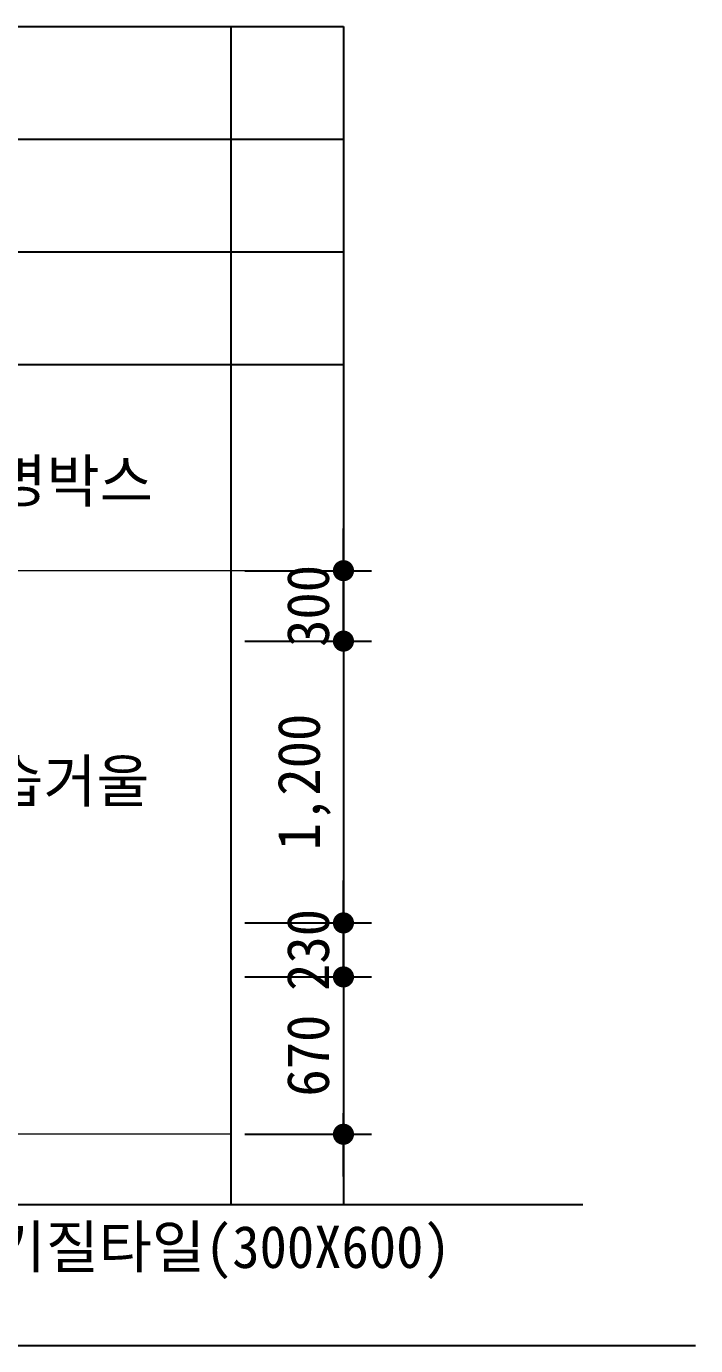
# Model space of a CAD drawing. Header units: millimetres. Extents: x -423835 to -174325, y -1379898 to -1311126.
# Drawn here: x -332201 to -329350, y -1362732 to -1357114 of the extents above; entities that cross this region are included whole.
import ezdxf
from ezdxf.enums import TextEntityAlignment as Align

# ---------------------------------------------------------------- set-up
doc = ezdxf.new("R2010")
doc.units = ezdxf.units.MM
doc.header["$LTSCALE"] = 100
doc.header["$MEASUREMENT"] = 0
doc.header["$PDSIZE"] = -10
doc.layers.get('0').update_dxf_attribs({"linetype": 'CONTINUOUS'})
doc.layers.get('Defpoints').update_dxf_attribs({"color": 153, "linetype": 'CONTINUOUS'})
doc.layers.add('A-DIMS', color=7, linetype='CONTINUOUS')
doc.layers.add('AA-TEX-3', color=3, linetype='CONTINUOUS')
doc.layers.add('A-MKXS-TEXT1', color=3, linetype='CONTINUOUS', lineweight=25)
doc.layers.add('A-XXXX-FIN2', color=6, linetype='CONTINUOUS', lineweight=20)
doc.layers.add('A-XXXX-NPLT', color=144, linetype='CONTINUOUS', lineweight=0, plot=False)
doc.styles.add('HY울릉도L', font='')
doc.styles.add('돋움체', font='')
doc.styles.get('HY울릉도L').set_extended_font_data('HYwulM')
doc.styles.get('돋움체').set_extended_font_data('DotumChe')
doc.dimstyles.new('CDIM', dxfattribs={"dimtxt": 3, "dimasz": 1.5, "dimexe": 2, "dimexo": 1, "dimgap": 1, "dimtad": 1, "dimdec": 0, "dimrnd": 0.5, "dimzin": 0, "dimdsep": 32, "dimlunit": 6, "dimtxsty": 'HY울릉도L', "dimblk1": '_CIDOT', "dimblk2": '_CIDOT', "dimsah": 1, "dimcen": 5.5, "dimclrd": 2, "dimclre": 2, "dimclrt": 7, "dimadec": 0, "dimazin": 0, "dimtfac": 1, "dimtdec": 0, "dimtix": 1, "dimtmove": 2, "dimatfit": 1, "dimldrblk": '_CIDOT', "dimfxl": 1, "dimtolj": 1, "dimtzin": 0, "dimlwd": -1, "dimarcsym": 0})

# ---------------------------------------------------------------- blocks, each defined once
blk = doc.blocks.new('_CIDOT')
at = {"color": 0, "linetype": 'ByBlock'}
blk.add_line((2, 0), (-1, 0), dxfattribs=at)
at = {"color": 0, "linetype": 'ByBlock', "const_width": 0.5}
blk.add_lwpolyline([(-0.25, 0, 1), (0.25, 0, 1)], format="xyb", close=True, dxfattribs=at)
blk = doc.blocks.new('*D544')
at = {"layer": 'A-DIMS', "transparency": 16777216}
for p, q in [((-330850.4, -1360842.1), (-330850.4, -1360752.1)), ((-330850.4, -1361162.1), (-330850.4, -1360932.1)), ((-330850.4, -1361252.1), (-330850.4, -1361342.1))]:
    blk.add_line(p, q, dxfattribs=at)
at = {"layer": 'A-DIMS', "lineweight": -2, "transparency": 16777216}
for p, q in [((-331270.4, -1360932.1), (-330730.4, -1360932.1)), ((-331270.4, -1361162.1), (-330730.4, -1361162.1))]:
    blk.add_line(p, q, dxfattribs=at)
at = {"layer": 'Defpoints', "color": 0, "transparency": 16777216}
for p in [(-331330.4, -1360932.1), (-330850.4, -1360932.1), (-331330.4, -1361162.1)]:
    blk.add_point(p, dxfattribs=at)
at = {"layer": 'A-DIMS', "transparency": 16777216, "xscale": 90, "yscale": 90, "zscale": 90}
for p, rotation in [((-330850.4, -1360932.1), 270), ((-330850.4, -1361162.1), 90)]:
    blk.add_blockref('_CIDOT', p, dxfattribs=dict(at, rotation=rotation))
at = {"layer": 'A-DIMS', "color": 3, "transparency": 16777216, "insert": (-331000.5, -1361047.1), "char_height": 180, "attachment_point": 5, "rotation": 90, "style": '돋움체'}
blk.add_mtext('\\A1;230', dxfattribs=at)
blk = doc.blocks.new('*D545')
at = {"layer": 'A-DIMS', "transparency": 16777216}
for p, q in [((-330850.4, -1359342.1), (-330850.4, -1359252.1)), ((-330850.4, -1359732.1), (-330850.4, -1359432.1)), ((-330850.4, -1359822.1), (-330850.4, -1359912.1))]:
    blk.add_line(p, q, dxfattribs=at)
at = {"layer": 'A-DIMS', "lineweight": -2, "transparency": 16777216}
for p, q in [((-331270.4, -1359432.1), (-330730.4, -1359432.1)), ((-331270.4, -1359732.1), (-330730.4, -1359732.1))]:
    blk.add_line(p, q, dxfattribs=at)
at = {"layer": 'Defpoints', "color": 0, "transparency": 16777216}
for p in [(-331330.4, -1359432.1), (-330850.4, -1359432.1), (-331330.4, -1359732.1)]:
    blk.add_point(p, dxfattribs=at)
at = {"layer": 'A-DIMS', "transparency": 16777216, "xscale": 90, "yscale": 90, "zscale": 90}
for p, rotation in [((-330850.4, -1359432.1), 270), ((-330850.4, -1359732.1), 90)]:
    blk.add_blockref('_CIDOT', p, dxfattribs=dict(at, rotation=rotation))
at = {"layer": 'A-DIMS', "color": 3, "transparency": 16777216, "insert": (-331000.5, -1359582.1), "char_height": 180, "attachment_point": 5, "rotation": 90, "style": '돋움체'}
blk.add_mtext('\\A1;300', dxfattribs=at)
blk = doc.blocks.new('*D549')
at = {"layer": 'A-DIMS', "lineweight": -2, "transparency": 16777216}
for p, q in [((-331270.4, -1361162.1), (-330730.4, -1361162.1)), ((-331270.4, -1361832.1), (-330730.4, -1361832.1))]:
    blk.add_line(p, q, dxfattribs=at)
at = {"layer": 'A-DIMS', "transparency": 16777216}
blk.add_line((-330850.4, -1361252.1), (-330850.4, -1361742.1), dxfattribs=at)
at = {"layer": 'Defpoints', "color": 0, "transparency": 16777216}
for p in [(-331330.4, -1361162.1), (-331330.4, -1361832.1), (-330850.4, -1361832.1)]:
    blk.add_point(p, dxfattribs=at)
at = {"layer": 'A-DIMS', "transparency": 16777216, "xscale": 90, "yscale": 90, "zscale": 90}
for p, rotation in [((-330850.4, -1361162.1), 90), ((-330850.4, -1361832.1), 270)]:
    blk.add_blockref('_CIDOT', p, dxfattribs=dict(at, rotation=rotation))
at = {"layer": 'A-DIMS', "color": 3, "transparency": 16777216, "insert": (-331000.5, -1361497.1), "char_height": 180, "attachment_point": 5, "rotation": 90, "style": '돋움체'}
blk.add_mtext('\\A1;670', dxfattribs=at)
blk = doc.blocks.new('*D558')
at = {"layer": 'A-DIMS', "lineweight": -2, "transparency": 16777216}
for p, q in [((-331270.4, -1359732.1), (-330730.4, -1359732.1)), ((-331270.4, -1360932.1), (-330730.4, -1360932.1))]:
    blk.add_line(p, q, dxfattribs=at)
at = {"layer": 'A-DIMS', "transparency": 16777216}
blk.add_line((-330850.4, -1359822.1), (-330850.4, -1360842.1), dxfattribs=at)
at = {"layer": 'Defpoints', "color": 0, "transparency": 16777216}
for p in [(-331330.4, -1359732.1), (-331330.4, -1360932.1), (-330850.4, -1360932.1)]:
    blk.add_point(p, dxfattribs=at)
at = {"layer": 'A-DIMS', "transparency": 16777216, "xscale": 90, "yscale": 90, "zscale": 90}
for p, rotation in [((-330850.4, -1359732.1), 90), ((-330850.4, -1360932.1), 270)]:
    blk.add_blockref('_CIDOT', p, dxfattribs=dict(at, rotation=rotation))
at = {"layer": 'A-DIMS', "color": 3, "transparency": 16777216, "insert": (-331017.6, -1360332.1), "char_height": 180, "attachment_point": 5, "rotation": 90, "style": '돋움체'}
blk.add_mtext('\\A1;1,200', dxfattribs=at)

msp = doc.modelspace()

# ---------------------------------------------------------------- linework, layer by layer
at = {"color": 3, "ltscale": 2}
msp.add_line((-373435.4, -1362732.1), (-329350.4, -1362732.1), dxfattribs=at)
at = {"layer": 'A-XXXX-FIN2'}
msp.add_line((-331330.4, -1361832.1), (-337530.4, -1361832.1), dxfattribs=at)
at = {"layer": 'A-XXXX-NPLT'}
msp.add_line((-331160.4, -1359432.1), (-338460.4, -1359432.1), dxfattribs=at)
at = {"layer": 'Defpoints'}
for p, q in [((-338490.4, -1357114.3), (-330850.4, -1357114.3)), ((-331330.4, -1357114.3), (-331330.4, -1362132.1)), ((-330850.4, -1357114.3), (-330850.4, -1362132.1)), ((-338490.4, -1357594.3), (-330850.4, -1357594.3)), ((-338490.4, -1358074.3), (-330850.4, -1358074.3)), ((-338490.4, -1358554.3), (-330850.4, -1358554.3)), ((-329830.4, -1362132.1), (-351392.9, -1362132.1))]:
    msp.add_line(p, q, dxfattribs=at)

# ---------------------------------------------------------------- texts
at = {"layer": 'A-MKXS-TEXT1', "style": '돋움체'}
for s, p in [('상부조명박스', (-333018, -1359049.7)), ('THK7 도기질타일(300X600)', (-333151.3, -1362311.5))]:
    msp.add_text(s, height=180, dxfattribs=at).set_placement(p, align=Align.MIDDLE_LEFT)
at = {"layer": 'AA-TEX-3', "style": '돋움체'}
msp.add_text('방습거울', height=180, dxfattribs=at).set_placement((-332579.9, -1360327.8), align=Align.MIDDLE_LEFT)

# ---------------------------------------------------------------- dimensions: what is measured, and where the dimension line sits
at = {"layer": 'A-DIMS'}
for base, p1, p2, angle, picture, middle in [((-330850.4, -1359432.1), (-331330.4, -1359732.1), (-331330.4, -1359432.1), 90, '*D545', (-331000.5, -1359582.1)), ((-330850.4, -1360932.1), (-331330.4, -1359732.1), (-331330.4, -1360932.1), 270, '*D558', (-331017.6, -1360332.1)), ((-330850.4, -1360932.1), (-331330.4, -1361162.1), (-331330.4, -1360932.1), 90, '*D544', (-331000.5, -1361047.1)), ((-330850.4, -1361832.1), (-331330.4, -1361162.1), (-331330.4, -1361832.1), 270, '*D549', (-331000.5, -1361497.1))]:
    dim = msp.add_linear_dim(base=base, p1=p1, p2=p2, angle=angle, dimstyle='CDIM', override={"dimscale": 60, "dimtxsty": '돋움체', "dimclrd": 256, "dimclre": 256, "dimclrt": 3}, dxfattribs=at)
    dim.commit()
    dim.dimension.update_dxf_attribs({"geometry": picture, "text_midpoint": middle})

doc.saveas('drawing.dxf')
